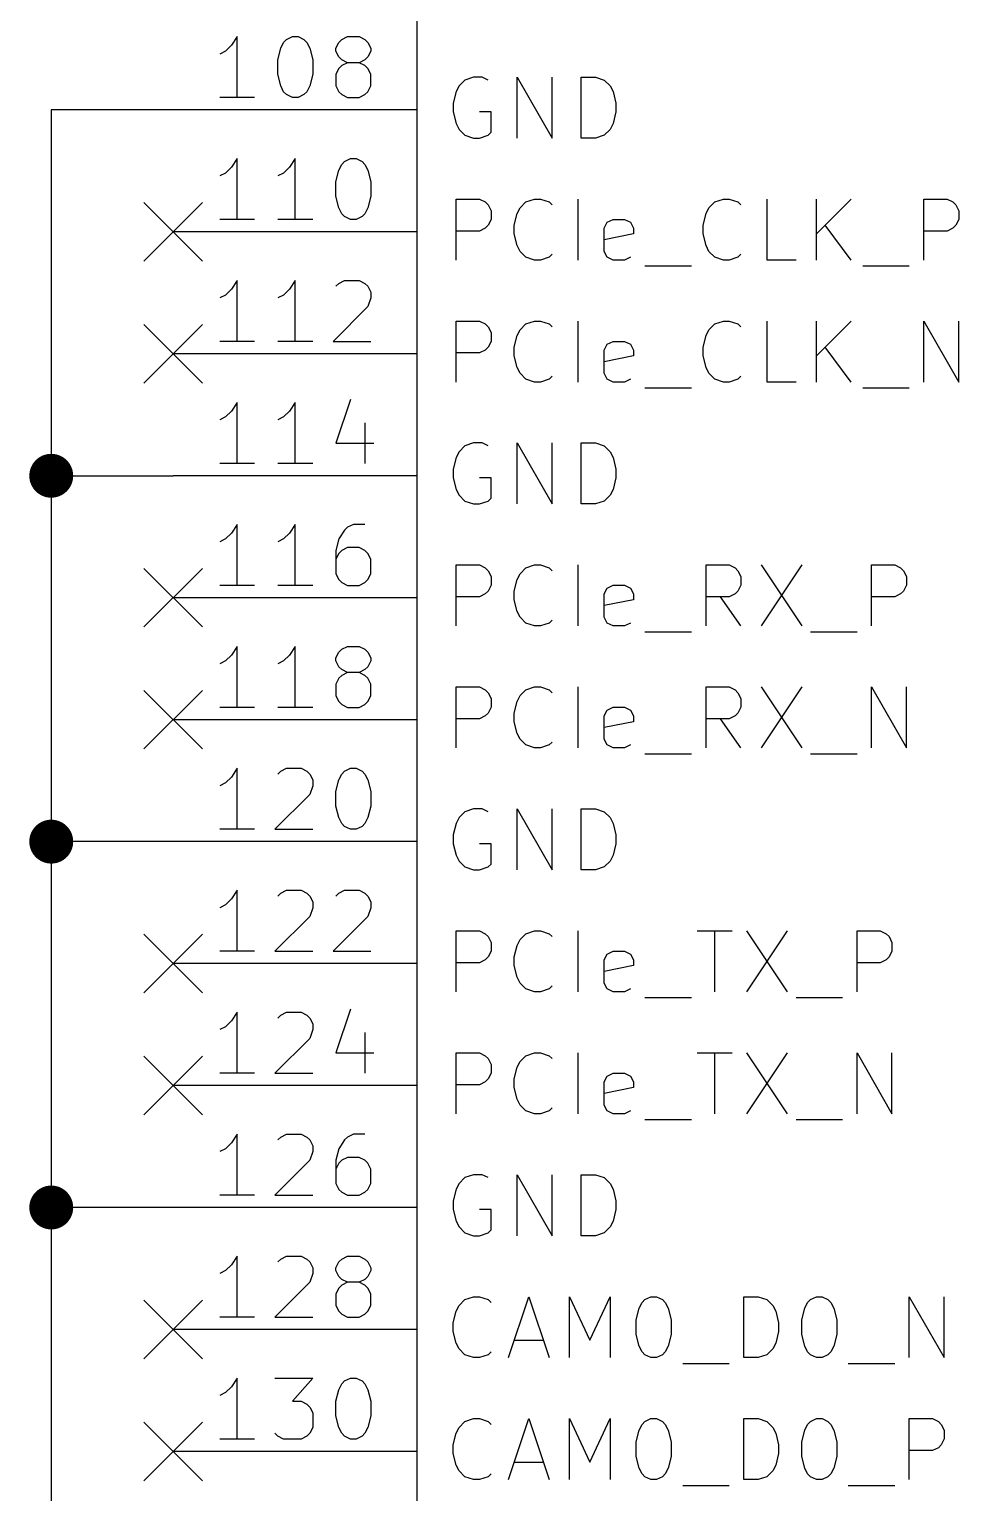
# Model space of a CAD drawing. Extents: x 0.4 to 11.3, y -7.9 to -0.4.
# Drawn here: x 3.382 to 4.144, y -2.984 to -1.784 of the extents above; entities that cross this region are included whole.
import ezdxf

# ---------------------------------------------------------------- set-up
doc = ezdxf.new("R2010")
doc.units = 0
doc.header["$MEASUREMENT"] = 0
for name, color, linetype in [('BLUE2', 5, 'CONTINUOUS'), ('CYAN2', 4, 'CONTINUOUS'), ('GREEN3', 91, 'CONTINUOUS'), ('RED2', 1, 'CONTINUOUS'), ('RED3', 11, 'CONTINUOUS')]:
    doc.layers.add(name, color=color, linetype=linetype)

msp = doc.modelspace()

# ---------------------------------------------------------------- linework, layer by layer
at = {"layer": 'BLUE2', "linetype": 'CONTINUOUS'}
for p, q in [((3.476, -1.926), (3.524, -1.974)), ((3.524, -1.926), (3.476, -1.974)), ((3.476, -2.026), (3.524, -2.074)), ((3.524, -2.026), (3.476, -2.074)), ((3.476, -2.226), (3.524, -2.274)), ((3.524, -2.226), (3.476, -2.274)), ((3.476, -2.326), (3.524, -2.374)), ((3.524, -2.326), (3.476, -2.374)), ((3.476, -2.526), (3.524, -2.574)), ((3.524, -2.526), (3.476, -2.574)), ((3.476, -2.626), (3.524, -2.674)), ((3.524, -2.626), (3.476, -2.674)), ((3.476, -2.826), (3.524, -2.874)), ((3.524, -2.826), (3.476, -2.874)), ((3.476, -2.926), (3.524, -2.974)), ((3.524, -2.926), (3.476, -2.974))]:
    msp.add_line(p, q, dxfattribs=at)
at = {"layer": 'CYAN2', "linetype": 'CONTINUOUS'}
for p, q in [((3.74619, -1.82313), (3.73905, -1.82551)), ((3.75333, -1.82313), (3.74619, -1.82313)), ((3.75809, -1.82551), (3.75333, -1.82313)), ((3.7819, -1.87313), (3.7819, -1.82313)), ((3.7819, -1.82313), (3.81047, -1.87313)), ((3.81047, -1.87313), (3.81047, -1.82313)), ((3.83428, -1.87313), (3.83428, -1.82313)), ((3.83428, -1.82313), (3.84619, -1.82313)), ((3.84619, -1.82313), (3.85333, -1.82551)), ((3.7319, -1.83504), (3.72952, -1.84456)), ((3.73428, -1.83028), (3.7319, -1.83504)), ((3.73905, -1.82551), (3.73428, -1.83028)), ((3.85333, -1.82551), (3.85809, -1.83028)), ((3.85809, -1.83028), (3.86048, -1.83504)), ((3.86048, -1.83504), (3.86285, -1.84456)), ((3.72952, -1.84456), (3.72952, -1.8517)), ((3.86285, -1.84456), (3.86285, -1.8517)), ((3.72952, -1.8517), (3.7319, -1.86122)), ((3.76047, -1.8517), (3.75095, -1.8517)), ((3.76047, -1.86837), (3.76047, -1.8517)), ((3.86285, -1.8517), (3.86048, -1.86122)), ((3.7319, -1.86122), (3.73428, -1.86599)), ((3.73428, -1.86599), (3.73905, -1.87075)), ((3.73905, -1.87075), (3.74619, -1.87313)), ((3.75095, -1.87313), (3.75809, -1.87075)), ((3.75809, -1.87075), (3.76047, -1.86837)), ((3.85333, -1.87075), (3.84619, -1.87313)), ((3.85809, -1.86599), (3.85333, -1.87075)), ((3.86048, -1.86122), (3.85809, -1.86599)), ((3.74619, -1.87313), (3.75095, -1.87313)), ((3.84619, -1.87313), (3.83428, -1.87313)), ((3.7319, -1.97313), (3.7319, -1.92313)), ((3.7319, -1.92313), (3.75095, -1.92313)), ((3.75095, -1.92313), (3.75571, -1.92551)), ((3.75571, -1.92551), (3.75809, -1.92789)), ((3.75809, -1.92789), (3.76047, -1.93265)), ((3.7819, -1.93504), (3.78428, -1.93028)), ((3.78428, -1.93028), (3.78905, -1.92551)), ((3.78905, -1.92551), (3.79619, -1.92313)), ((3.79619, -1.92313), (3.80095, -1.92313)), ((3.80095, -1.92313), (3.80809, -1.92551)), ((3.80809, -1.92551), (3.81047, -1.92789)), ((3.8319, -1.97313), (3.8319, -1.92313)), ((3.93667, -1.93504), (3.93905, -1.93028)), ((3.93905, -1.93028), (3.94381, -1.92551)), ((3.94381, -1.92551), (3.95095, -1.92313)), ((3.95095, -1.92313), (3.95571, -1.92313)), ((3.95571, -1.92313), (3.96286, -1.92551)), ((3.96286, -1.92551), (3.96524, -1.92789)), ((3.98667, -1.97313), (3.98667, -1.92313)), ((4.02714, -1.97313), (4.02714, -1.92313)), ((4.05571, -1.92313), (4.02714, -1.9517)), ((4.11524, -1.97313), (4.11524, -1.92313)), ((4.11524, -1.92313), (4.13428, -1.92313)), ((4.13428, -1.92313), (4.13905, -1.92551)), ((4.13905, -1.92551), (4.14143, -1.92789)), ((4.14143, -1.92789), (4.14381, -1.93265)), ((3.76047, -1.9398), (3.75809, -1.94456)), ((3.76047, -1.93265), (3.76047, -1.9398)), ((3.77952, -1.94456), (3.7819, -1.93504)), ((3.85333, -1.94694), (3.85571, -1.94218)), ((3.85571, -1.94218), (3.86048, -1.9398)), ((3.86048, -1.9398), (3.87, -1.9398)), ((3.87, -1.9398), (3.87476, -1.94218)), ((3.87476, -1.94218), (3.87714, -1.94694)), ((3.93429, -1.94456), (3.93667, -1.93504)), ((4.14381, -1.9398), (4.14143, -1.94456)), ((4.14381, -1.93265), (4.14381, -1.9398)), ((3.75095, -1.94932), (3.7319, -1.94932)), ((3.75571, -1.94694), (3.75095, -1.94932)), ((3.75809, -1.94456), (3.75571, -1.94694)), ((3.77952, -1.9517), (3.77952, -1.94456)), ((3.7819, -1.96122), (3.77952, -1.9517)), ((3.85333, -1.96599), (3.85333, -1.94694)), ((3.87714, -1.9517), (3.85333, -1.95646)), ((3.87714, -1.94694), (3.87714, -1.9517)), ((3.93429, -1.9517), (3.93429, -1.94456)), ((3.93667, -1.96122), (3.93429, -1.9517)), ((4.05571, -1.97313), (4.03429, -1.94456)), ((4.13428, -1.94932), (4.11524, -1.94932)), ((4.13905, -1.94694), (4.13428, -1.94932)), ((4.14143, -1.94456), (4.13905, -1.94694)), ((3.78428, -1.96599), (3.7819, -1.96122)), ((3.78905, -1.97075), (3.78428, -1.96599)), ((3.85571, -1.97075), (3.85333, -1.96599)), ((3.93905, -1.96599), (3.93667, -1.96122)), ((3.94381, -1.97075), (3.93905, -1.96599)), ((3.79619, -1.97313), (3.78905, -1.97075)), ((3.80095, -1.97313), (3.79619, -1.97313)), ((3.80809, -1.97075), (3.80095, -1.97313)), ((3.81047, -1.96837), (3.80809, -1.97075)), ((3.86048, -1.97313), (3.85571, -1.97075)), ((3.87, -1.97313), (3.86048, -1.97313)), ((3.87476, -1.97075), (3.87, -1.97313)), ((3.88667, -1.97789), (3.92476, -1.97789)), ((3.95095, -1.97313), (3.94381, -1.97075)), ((3.95571, -1.97313), (3.95095, -1.97313)), ((3.96286, -1.97075), (3.95571, -1.97313)), ((3.96524, -1.96837), (3.96286, -1.97075)), ((4.01048, -1.97313), (3.98667, -1.97313)), ((4.06524, -1.97789), (4.10333, -1.97789)), ((3.7319, -2.07313), (3.7319, -2.02313)), ((3.7319, -2.02313), (3.75095, -2.02313)), ((3.75095, -2.02313), (3.75571, -2.02551)), ((3.75571, -2.02551), (3.75809, -2.02789)), ((3.75809, -2.02789), (3.76047, -2.03265)), ((3.78428, -2.03028), (3.78905, -2.02551)), ((3.78905, -2.02551), (3.79619, -2.02313)), ((3.79619, -2.02313), (3.80095, -2.02313)), ((3.80095, -2.02313), (3.80809, -2.02551)), ((3.80809, -2.02551), (3.81047, -2.02789)), ((3.8319, -2.07313), (3.8319, -2.02313)), ((3.93905, -2.03028), (3.94381, -2.02551)), ((3.94381, -2.02551), (3.95095, -2.02313)), ((3.95095, -2.02313), (3.95571, -2.02313)), ((3.95571, -2.02313), (3.96286, -2.02551)), ((3.96286, -2.02551), (3.96524, -2.02789)), ((3.98667, -2.07313), (3.98667, -2.02313)), ((4.02714, -2.07313), (4.02714, -2.02313)), ((4.05571, -2.02313), (4.02714, -2.0517)), ((4.11524, -2.07313), (4.11524, -2.02313)), ((4.11524, -2.02313), (4.14381, -2.07313)), ((4.14381, -2.07313), (4.14381, -2.02313)), ((3.76047, -2.0398), (3.75809, -2.04456)), ((3.76047, -2.03265), (3.76047, -2.0398)), ((3.77952, -2.04456), (3.7819, -2.03504)), ((3.7819, -2.03504), (3.78428, -2.03028)), ((3.85571, -2.04218), (3.86048, -2.0398)), ((3.86048, -2.0398), (3.87, -2.0398)), ((3.87, -2.0398), (3.87476, -2.04218)), ((3.93429, -2.04456), (3.93667, -2.03504)), ((3.93667, -2.03504), (3.93905, -2.03028)), ((3.75095, -2.04932), (3.7319, -2.04932)), ((3.75571, -2.04694), (3.75095, -2.04932)), ((3.75809, -2.04456), (3.75571, -2.04694)), ((3.77952, -2.0517), (3.77952, -2.04456)), ((3.7819, -2.06122), (3.77952, -2.0517)), ((3.85333, -2.04694), (3.85571, -2.04218)), ((3.85333, -2.06599), (3.85333, -2.04694)), ((3.87714, -2.0517), (3.85333, -2.05646)), ((3.87476, -2.04218), (3.87714, -2.04694)), ((3.87714, -2.04694), (3.87714, -2.0517)), ((3.93429, -2.0517), (3.93429, -2.04456)), ((3.93667, -2.06122), (3.93429, -2.0517)), ((4.05571, -2.07313), (4.03429, -2.04456)), ((3.78428, -2.06599), (3.7819, -2.06122)), ((3.93905, -2.06599), (3.93667, -2.06122)), ((3.78905, -2.07075), (3.78428, -2.06599)), ((3.79619, -2.07313), (3.78905, -2.07075)), ((3.80095, -2.07313), (3.79619, -2.07313)), ((3.80809, -2.07075), (3.80095, -2.07313)), ((3.81047, -2.06837), (3.80809, -2.07075)), ((3.85571, -2.07075), (3.85333, -2.06599)), ((3.86048, -2.07313), (3.85571, -2.07075)), ((3.87, -2.07313), (3.86048, -2.07313)), ((3.87476, -2.07075), (3.87, -2.07313)), ((3.94381, -2.07075), (3.93905, -2.06599)), ((3.95095, -2.07313), (3.94381, -2.07075)), ((3.95571, -2.07313), (3.95095, -2.07313)), ((3.96286, -2.07075), (3.95571, -2.07313)), ((3.96524, -2.06837), (3.96286, -2.07075)), ((4.01048, -2.07313), (3.98667, -2.07313)), ((3.88667, -2.07789), (3.92476, -2.07789)), ((4.06524, -2.07789), (4.10333, -2.07789)), ((3.74619, -2.12313), (3.73905, -2.12551)), ((3.75333, -2.12313), (3.74619, -2.12313)), ((3.75809, -2.12551), (3.75333, -2.12313)), ((3.7819, -2.17313), (3.7819, -2.12313)), ((3.7819, -2.12313), (3.81047, -2.17313)), ((3.81047, -2.17313), (3.81047, -2.12313)), ((3.83428, -2.17313), (3.83428, -2.12313)), ((3.83428, -2.12313), (3.84619, -2.12313)), ((3.84619, -2.12313), (3.85333, -2.12551)), ((3.7319, -2.13504), (3.72952, -2.14456)), ((3.73428, -2.13028), (3.7319, -2.13504)), ((3.73905, -2.12551), (3.73428, -2.13028)), ((3.85333, -2.12551), (3.85809, -2.13028)), ((3.85809, -2.13028), (3.86048, -2.13504)), ((3.86048, -2.13504), (3.86285, -2.14456)), ((3.72952, -2.14456), (3.72952, -2.1517)), ((3.86285, -2.14456), (3.86285, -2.1517)), ((3.72952, -2.1517), (3.7319, -2.16122)), ((3.76047, -2.1517), (3.75095, -2.1517)), ((3.76047, -2.16837), (3.76047, -2.1517)), ((3.86285, -2.1517), (3.86048, -2.16122)), ((3.7319, -2.16122), (3.73428, -2.16599)), ((3.73428, -2.16599), (3.73905, -2.17075)), ((3.73905, -2.17075), (3.74619, -2.17313)), ((3.75095, -2.17313), (3.75809, -2.17075)), ((3.75809, -2.17075), (3.76047, -2.16837)), ((3.85333, -2.17075), (3.84619, -2.17313)), ((3.85809, -2.16599), (3.85333, -2.17075)), ((3.86048, -2.16122), (3.85809, -2.16599)), ((3.74619, -2.17313), (3.75095, -2.17313)), ((3.84619, -2.17313), (3.83428, -2.17313)), ((3.7319, -2.27313), (3.7319, -2.22313)), ((3.7319, -2.22313), (3.75095, -2.22313)), ((3.75095, -2.22313), (3.75571, -2.22551)), ((3.75571, -2.22551), (3.75809, -2.22789)), ((3.75809, -2.22789), (3.76047, -2.23265)), ((3.7819, -2.23504), (3.78428, -2.23028)), ((3.78428, -2.23028), (3.78905, -2.22551)), ((3.78905, -2.22551), (3.79619, -2.22313)), ((3.79619, -2.22313), (3.80095, -2.22313)), ((3.80095, -2.22313), (3.80809, -2.22551)), ((3.80809, -2.22551), (3.81047, -2.22789)), ((3.8319, -2.27313), (3.8319, -2.22313)), ((3.93667, -2.27313), (3.93667, -2.22313)), ((3.93667, -2.22313), (3.95571, -2.22313)), ((3.95571, -2.22313), (3.96048, -2.22551)), ((3.96048, -2.22551), (3.96286, -2.22789)), ((3.96286, -2.22789), (3.96524, -2.23265)), ((3.98191, -2.22313), (4.01524, -2.27313)), ((4.01524, -2.22313), (3.98191, -2.27313)), ((4.07238, -2.27313), (4.07238, -2.22313)), ((4.07238, -2.22313), (4.09143, -2.22313)), ((4.09143, -2.22313), (4.09619, -2.22551)), ((4.09619, -2.22551), (4.09857, -2.22789)), ((4.09857, -2.22789), (4.10095, -2.23265)), ((3.76047, -2.2398), (3.75809, -2.24456)), ((3.76047, -2.23265), (3.76047, -2.2398)), ((3.77952, -2.24456), (3.7819, -2.23504)), ((3.85333, -2.24694), (3.85571, -2.24218)), ((3.85571, -2.24218), (3.86048, -2.2398)), ((3.86048, -2.2398), (3.87, -2.2398)), ((3.87, -2.2398), (3.87476, -2.24218)), ((3.87476, -2.24218), (3.87714, -2.24694)), ((3.96524, -2.2398), (3.96286, -2.24456)), ((3.96524, -2.23265), (3.96524, -2.2398)), ((4.10095, -2.2398), (4.09857, -2.24456)), ((4.10095, -2.23265), (4.10095, -2.2398)), ((3.75095, -2.24932), (3.7319, -2.24932)), ((3.75571, -2.24694), (3.75095, -2.24932)), ((3.75809, -2.24456), (3.75571, -2.24694)), ((3.77952, -2.2517), (3.77952, -2.24456)), ((3.7819, -2.26122), (3.77952, -2.2517)), ((3.85333, -2.26599), (3.85333, -2.24694)), ((3.87714, -2.2517), (3.85333, -2.25646)), ((3.87714, -2.24694), (3.87714, -2.2517)), ((3.95571, -2.24932), (3.93667, -2.24932)), ((3.96524, -2.27313), (3.94857, -2.24932)), ((3.96048, -2.24694), (3.95571, -2.24932)), ((3.96286, -2.24456), (3.96048, -2.24694)), ((4.09143, -2.24932), (4.07238, -2.24932)), ((4.09619, -2.24694), (4.09143, -2.24932)), ((4.09857, -2.24456), (4.09619, -2.24694)), ((3.78428, -2.26599), (3.7819, -2.26122)), ((3.78905, -2.27075), (3.78428, -2.26599)), ((3.85571, -2.27075), (3.85333, -2.26599)), ((3.79619, -2.27313), (3.78905, -2.27075)), ((3.80095, -2.27313), (3.79619, -2.27313)), ((3.80809, -2.27075), (3.80095, -2.27313)), ((3.81047, -2.26837), (3.80809, -2.27075)), ((3.86048, -2.27313), (3.85571, -2.27075)), ((3.87, -2.27313), (3.86048, -2.27313)), ((3.87476, -2.27075), (3.87, -2.27313)), ((3.88667, -2.27789), (3.92476, -2.27789)), ((4.02238, -2.27789), (4.06048, -2.27789)), ((3.7319, -2.37313), (3.7319, -2.32313)), ((3.7319, -2.32313), (3.75095, -2.32313)), ((3.75095, -2.32313), (3.75571, -2.32551)), ((3.75571, -2.32551), (3.75809, -2.32789)), ((3.75809, -2.32789), (3.76047, -2.33265)), ((3.78428, -2.33028), (3.78905, -2.32551)), ((3.78905, -2.32551), (3.79619, -2.32313)), ((3.79619, -2.32313), (3.80095, -2.32313)), ((3.80095, -2.32313), (3.80809, -2.32551)), ((3.80809, -2.32551), (3.81047, -2.32789)), ((3.8319, -2.37313), (3.8319, -2.32313)), ((3.93667, -2.37313), (3.93667, -2.32313)), ((3.93667, -2.32313), (3.95571, -2.32313)), ((3.95571, -2.32313), (3.96048, -2.32551)), ((3.96048, -2.32551), (3.96286, -2.32789)), ((3.96286, -2.32789), (3.96524, -2.33265)), ((3.98191, -2.32313), (4.01524, -2.37313)), ((4.01524, -2.32313), (3.98191, -2.37313)), ((4.07238, -2.37313), (4.07238, -2.32313)), ((4.07238, -2.32313), (4.10095, -2.37313)), ((4.10095, -2.37313), (4.10095, -2.32313)), ((3.76047, -2.3398), (3.75809, -2.34456)), ((3.76047, -2.33265), (3.76047, -2.3398)), ((3.77952, -2.34456), (3.7819, -2.33504)), ((3.7819, -2.33504), (3.78428, -2.33028)), ((3.85571, -2.34218), (3.86048, -2.3398)), ((3.86048, -2.3398), (3.87, -2.3398)), ((3.87, -2.3398), (3.87476, -2.34218)), ((3.96524, -2.3398), (3.96286, -2.34456)), ((3.96524, -2.33265), (3.96524, -2.3398)), ((3.75095, -2.34932), (3.7319, -2.34932)), ((3.75571, -2.34694), (3.75095, -2.34932)), ((3.75809, -2.34456), (3.75571, -2.34694)), ((3.77952, -2.3517), (3.77952, -2.34456)), ((3.7819, -2.36122), (3.77952, -2.3517)), ((3.85333, -2.34694), (3.85571, -2.34218)), ((3.85333, -2.36599), (3.85333, -2.34694)), ((3.87714, -2.3517), (3.85333, -2.35646)), ((3.87476, -2.34218), (3.87714, -2.34694)), ((3.87714, -2.34694), (3.87714, -2.3517)), ((3.95571, -2.34932), (3.93667, -2.34932)), ((3.96524, -2.37313), (3.94857, -2.34932)), ((3.96048, -2.34694), (3.95571, -2.34932)), ((3.96286, -2.34456), (3.96048, -2.34694)), ((3.78428, -2.36599), (3.7819, -2.36122)), ((3.78905, -2.37075), (3.78428, -2.36599)), ((3.79619, -2.37313), (3.78905, -2.37075)), ((3.80095, -2.37313), (3.79619, -2.37313)), ((3.80809, -2.37075), (3.80095, -2.37313)), ((3.81047, -2.36837), (3.80809, -2.37075)), ((3.85571, -2.37075), (3.85333, -2.36599)), ((3.86048, -2.37313), (3.85571, -2.37075)), ((3.87, -2.37313), (3.86048, -2.37313)), ((3.87476, -2.37075), (3.87, -2.37313)), ((3.88667, -2.37789), (3.92476, -2.37789)), ((4.02238, -2.37789), (4.06048, -2.37789)), ((3.74619, -2.42313), (3.73905, -2.42551)), ((3.75333, -2.42313), (3.74619, -2.42313)), ((3.75809, -2.42551), (3.75333, -2.42313)), ((3.7819, -2.47313), (3.7819, -2.42313)), ((3.7819, -2.42313), (3.81047, -2.47313)), ((3.81047, -2.47313), (3.81047, -2.42313)), ((3.83428, -2.47313), (3.83428, -2.42313)), ((3.83428, -2.42313), (3.84619, -2.42313)), ((3.84619, -2.42313), (3.85333, -2.42551)), ((3.7319, -2.43504), (3.72952, -2.44456)), ((3.73428, -2.43028), (3.7319, -2.43504)), ((3.73905, -2.42551), (3.73428, -2.43028)), ((3.85333, -2.42551), (3.85809, -2.43028)), ((3.85809, -2.43028), (3.86048, -2.43504)), ((3.86048, -2.43504), (3.86285, -2.44456)), ((3.72952, -2.44456), (3.72952, -2.4517)), ((3.86285, -2.44456), (3.86285, -2.4517)), ((3.72952, -2.4517), (3.7319, -2.46122)), ((3.76047, -2.4517), (3.75095, -2.4517)), ((3.76047, -2.46837), (3.76047, -2.4517)), ((3.86285, -2.4517), (3.86048, -2.46122)), ((3.7319, -2.46122), (3.73428, -2.46599)), ((3.73428, -2.46599), (3.73905, -2.47075)), ((3.73905, -2.47075), (3.74619, -2.47313)), ((3.75095, -2.47313), (3.75809, -2.47075)), ((3.75809, -2.47075), (3.76047, -2.46837)), ((3.85333, -2.47075), (3.84619, -2.47313)), ((3.85809, -2.46599), (3.85333, -2.47075)), ((3.86048, -2.46122), (3.85809, -2.46599)), ((3.74619, -2.47313), (3.75095, -2.47313)), ((3.84619, -2.47313), (3.83428, -2.47313)), ((3.7319, -2.57313), (3.7319, -2.52313)), ((3.7319, -2.52313), (3.75095, -2.52313)), ((3.75095, -2.52313), (3.75571, -2.52551)), ((3.75571, -2.52551), (3.75809, -2.52789)), ((3.75809, -2.52789), (3.76047, -2.53265)), ((3.7819, -2.53504), (3.78428, -2.53028)), ((3.78428, -2.53028), (3.78905, -2.52551)), ((3.78905, -2.52551), (3.79619, -2.52313)), ((3.79619, -2.52313), (3.80095, -2.52313)), ((3.80095, -2.52313), (3.80809, -2.52551)), ((3.80809, -2.52551), (3.81047, -2.52789)), ((3.8319, -2.57313), (3.8319, -2.52313)), ((3.92952, -2.52313), (3.95809, -2.52313)), ((3.94381, -2.57313), (3.94381, -2.52313)), ((3.97, -2.52313), (4.00333, -2.57313)), ((4.00333, -2.52313), (3.97, -2.57313)), ((4.06047, -2.57313), (4.06047, -2.52313)), ((4.06047, -2.52313), (4.07952, -2.52313)), ((4.07952, -2.52313), (4.08428, -2.52551)), ((4.08428, -2.52551), (4.08667, -2.52789)), ((4.08667, -2.52789), (4.08904, -2.53265)), ((3.76047, -2.5398), (3.75809, -2.54456)), ((3.76047, -2.53265), (3.76047, -2.5398)), ((3.77952, -2.54456), (3.7819, -2.53504)), ((3.85333, -2.54694), (3.85571, -2.54218)), ((3.85571, -2.54218), (3.86048, -2.5398)), ((3.86048, -2.5398), (3.87, -2.5398)), ((3.87, -2.5398), (3.87476, -2.54218)), ((3.87476, -2.54218), (3.87714, -2.54694)), ((4.08904, -2.5398), (4.08667, -2.54456)), ((4.08904, -2.53265), (4.08904, -2.5398)), ((3.75095, -2.54932), (3.7319, -2.54932)), ((3.75571, -2.54694), (3.75095, -2.54932)), ((3.75809, -2.54456), (3.75571, -2.54694)), ((3.77952, -2.5517), (3.77952, -2.54456)), ((3.7819, -2.56122), (3.77952, -2.5517)), ((3.85333, -2.56599), (3.85333, -2.54694)), ((3.87714, -2.5517), (3.85333, -2.55646)), ((3.87714, -2.54694), (3.87714, -2.5517)), ((4.07952, -2.54932), (4.06047, -2.54932)), ((4.08428, -2.54694), (4.07952, -2.54932)), ((4.08667, -2.54456), (4.08428, -2.54694)), ((3.78428, -2.56599), (3.7819, -2.56122)), ((3.78905, -2.57075), (3.78428, -2.56599)), ((3.85571, -2.57075), (3.85333, -2.56599)), ((3.79619, -2.57313), (3.78905, -2.57075)), ((3.80095, -2.57313), (3.79619, -2.57313)), ((3.80809, -2.57075), (3.80095, -2.57313)), ((3.81047, -2.56837), (3.80809, -2.57075)), ((3.86048, -2.57313), (3.85571, -2.57075)), ((3.87, -2.57313), (3.86048, -2.57313)), ((3.87476, -2.57075), (3.87, -2.57313)), ((3.88667, -2.57789), (3.92476, -2.57789)), ((4.01048, -2.57789), (4.04857, -2.57789)), ((3.7319, -2.67313), (3.7319, -2.62313)), ((3.7319, -2.62313), (3.75095, -2.62313)), ((3.75095, -2.62313), (3.75571, -2.62551)), ((3.75571, -2.62551), (3.75809, -2.62789)), ((3.75809, -2.62789), (3.76047, -2.63265)), ((3.78428, -2.63028), (3.78905, -2.62551)), ((3.78905, -2.62551), (3.79619, -2.62313)), ((3.79619, -2.62313), (3.80095, -2.62313)), ((3.80095, -2.62313), (3.80809, -2.62551)), ((3.80809, -2.62551), (3.81047, -2.62789)), ((3.8319, -2.67313), (3.8319, -2.62313)), ((3.92952, -2.62313), (3.95809, -2.62313)), ((3.94381, -2.67313), (3.94381, -2.62313)), ((3.97, -2.62313), (4.00333, -2.67313)), ((4.00333, -2.62313), (3.97, -2.67313)), ((4.06047, -2.67313), (4.06047, -2.62313)), ((4.06047, -2.62313), (4.08904, -2.67313)), ((4.08904, -2.67313), (4.08904, -2.62313)), ((3.76047, -2.6398), (3.75809, -2.64456)), ((3.76047, -2.63265), (3.76047, -2.6398)), ((3.77952, -2.64456), (3.7819, -2.63504)), ((3.7819, -2.63504), (3.78428, -2.63028)), ((3.85571, -2.64218), (3.86048, -2.6398)), ((3.86048, -2.6398), (3.87, -2.6398)), ((3.87, -2.6398), (3.87476, -2.64218)), ((3.75095, -2.64932), (3.7319, -2.64932)), ((3.75571, -2.64694), (3.75095, -2.64932)), ((3.75809, -2.64456), (3.75571, -2.64694)), ((3.77952, -2.6517), (3.77952, -2.64456)), ((3.7819, -2.66122), (3.77952, -2.6517)), ((3.85333, -2.64694), (3.85571, -2.64218)), ((3.85333, -2.66599), (3.85333, -2.64694)), ((3.87714, -2.6517), (3.85333, -2.65646)), ((3.87476, -2.64218), (3.87714, -2.64694)), ((3.87714, -2.64694), (3.87714, -2.6517)), ((3.78428, -2.66599), (3.7819, -2.66122)), ((3.78905, -2.67075), (3.78428, -2.66599)), ((3.79619, -2.67313), (3.78905, -2.67075)), ((3.80095, -2.67313), (3.79619, -2.67313)), ((3.80809, -2.67075), (3.80095, -2.67313)), ((3.81047, -2.66837), (3.80809, -2.67075)), ((3.85571, -2.67075), (3.85333, -2.66599)), ((3.86048, -2.67313), (3.85571, -2.67075)), ((3.87, -2.67313), (3.86048, -2.67313)), ((3.87476, -2.67075), (3.87, -2.67313)), ((3.88667, -2.67789), (3.92476, -2.67789)), ((4.01048, -2.67789), (4.04857, -2.67789)), ((3.74619, -2.72313), (3.73905, -2.72551)), ((3.75333, -2.72313), (3.74619, -2.72313)), ((3.75809, -2.72551), (3.75333, -2.72313)), ((3.7819, -2.77313), (3.7819, -2.72313)), ((3.7819, -2.72313), (3.81047, -2.77313)), ((3.81047, -2.77313), (3.81047, -2.72313)), ((3.83428, -2.77313), (3.83428, -2.72313)), ((3.83428, -2.72313), (3.84619, -2.72313)), ((3.84619, -2.72313), (3.85333, -2.72551)), ((3.7319, -2.73504), (3.72952, -2.74456)), ((3.73428, -2.73028), (3.7319, -2.73504)), ((3.73905, -2.72551), (3.73428, -2.73028)), ((3.85333, -2.72551), (3.85809, -2.73028)), ((3.85809, -2.73028), (3.86048, -2.73504)), ((3.86048, -2.73504), (3.86285, -2.74456)), ((3.72952, -2.74456), (3.72952, -2.7517)), ((3.86285, -2.74456), (3.86285, -2.7517)), ((3.72952, -2.7517), (3.7319, -2.76122)), ((3.76047, -2.7517), (3.75095, -2.7517)), ((3.76047, -2.76837), (3.76047, -2.7517)), ((3.86285, -2.7517), (3.86048, -2.76122)), ((3.7319, -2.76122), (3.73428, -2.76599)), ((3.73428, -2.76599), (3.73905, -2.77075)), ((3.73905, -2.77075), (3.74619, -2.77313)), ((3.75095, -2.77313), (3.75809, -2.77075)), ((3.75809, -2.77075), (3.76047, -2.76837)), ((3.85333, -2.77075), (3.84619, -2.77313)), ((3.85809, -2.76599), (3.85333, -2.77075)), ((3.86048, -2.76122), (3.85809, -2.76599)), ((3.74619, -2.77313), (3.75095, -2.77313)), ((3.84619, -2.77313), (3.83428, -2.77313)), ((3.7319, -2.83504), (3.73428, -2.83028)), ((3.73428, -2.83028), (3.73905, -2.82551)), ((3.73905, -2.82551), (3.74619, -2.82313)), ((3.74619, -2.82313), (3.75095, -2.82313)), ((3.75095, -2.82313), (3.75809, -2.82551)), ((3.75809, -2.82551), (3.76047, -2.82789)), ((3.77476, -2.87313), (3.79143, -2.82313)), ((3.79143, -2.82313), (3.80809, -2.87313)), ((3.82476, -2.87313), (3.82476, -2.82313)), ((3.82476, -2.82313), (3.84143, -2.85885)), ((3.84143, -2.85885), (3.85809, -2.82313)), ((3.85809, -2.82313), (3.85809, -2.87313)), ((3.8819, -2.83265), (3.88428, -2.82789)), ((3.88428, -2.82789), (3.88667, -2.82551)), ((3.88667, -2.82551), (3.89143, -2.82313)), ((3.89143, -2.82313), (3.89619, -2.82313)), ((3.89619, -2.82313), (3.90095, -2.82551)), ((3.90095, -2.82551), (3.90333, -2.82789)), ((3.90333, -2.82789), (3.90571, -2.83265)), ((3.96761, -2.87313), (3.96761, -2.82313)), ((3.96761, -2.82313), (3.97952, -2.82313)), ((3.97952, -2.82313), (3.98666, -2.82551)), ((3.98666, -2.82551), (3.99143, -2.83028)), ((3.99143, -2.83028), (3.99381, -2.83504)), ((4.01761, -2.83265), (4.02, -2.82789)), ((4.02, -2.82789), (4.02238, -2.82551)), ((4.02238, -2.82551), (4.02714, -2.82313)), ((4.02714, -2.82313), (4.0319, -2.82313)), ((4.0319, -2.82313), (4.03666, -2.82551)), ((4.03666, -2.82551), (4.03904, -2.82789)), ((4.03904, -2.82789), (4.04143, -2.83265)), ((4.10333, -2.87313), (4.10333, -2.82313)), ((4.10333, -2.82313), (4.1319, -2.87313)), ((4.1319, -2.87313), (4.1319, -2.82313)), ((3.72952, -2.84456), (3.7319, -2.83504)), ((3.87952, -2.84218), (3.8819, -2.83265)), ((3.87952, -2.85408), (3.87952, -2.84218)), ((3.90571, -2.83265), (3.90809, -2.84218)), ((3.90809, -2.84218), (3.90809, -2.85408)), ((3.99381, -2.83504), (3.99619, -2.84456)), ((4.01524, -2.84218), (4.01761, -2.83265)), ((4.01524, -2.85408), (4.01524, -2.84218)), ((4.04143, -2.83265), (4.04381, -2.84218)), ((4.04381, -2.84218), (4.04381, -2.85408)), ((3.72952, -2.8517), (3.72952, -2.84456)), ((3.7319, -2.86122), (3.72952, -2.8517)), ((3.8819, -2.86361), (3.87952, -2.85408)), ((3.90809, -2.85408), (3.90571, -2.86361)), ((3.99619, -2.8517), (3.99381, -2.86122)), ((3.99619, -2.84456), (3.99619, -2.8517)), ((4.01761, -2.86361), (4.01524, -2.85408)), ((4.04381, -2.85408), (4.04143, -2.86361)), ((3.73428, -2.86599), (3.7319, -2.86122)), ((3.73905, -2.87075), (3.73428, -2.86599)), ((3.77952, -2.85885), (3.80333, -2.85885)), ((3.88428, -2.86837), (3.8819, -2.86361)), ((3.90571, -2.86361), (3.90333, -2.86837)), ((3.99143, -2.86599), (3.98666, -2.87075)), ((3.99381, -2.86122), (3.99143, -2.86599)), ((4.02, -2.86837), (4.01761, -2.86361)), ((4.04143, -2.86361), (4.03904, -2.86837)), ((3.74619, -2.87313), (3.73905, -2.87075)), ((3.75095, -2.87313), (3.74619, -2.87313)), ((3.75809, -2.87075), (3.75095, -2.87313)), ((3.76047, -2.86837), (3.75809, -2.87075)), ((3.88667, -2.87075), (3.88428, -2.86837)), ((3.89143, -2.87313), (3.88667, -2.87075)), ((3.89619, -2.87313), (3.89143, -2.87313)), ((3.90095, -2.87075), (3.89619, -2.87313)), ((3.90333, -2.86837), (3.90095, -2.87075)), ((3.91762, -2.87789), (3.95571, -2.87789)), ((3.97952, -2.87313), (3.96761, -2.87313)), ((3.98666, -2.87075), (3.97952, -2.87313)), ((4.02238, -2.87075), (4.02, -2.86837)), ((4.02714, -2.87313), (4.02238, -2.87075)), ((4.0319, -2.87313), (4.02714, -2.87313)), ((4.03666, -2.87075), (4.0319, -2.87313)), ((4.03904, -2.86837), (4.03666, -2.87075)), ((4.05333, -2.87789), (4.09143, -2.87789)), ((3.73428, -2.93028), (3.73905, -2.92551)), ((3.73905, -2.92551), (3.74619, -2.92313)), ((3.74619, -2.92313), (3.75095, -2.92313)), ((3.75095, -2.92313), (3.75809, -2.92551)), ((3.75809, -2.92551), (3.76047, -2.92789)), ((3.77476, -2.97313), (3.79143, -2.92313)), ((3.79143, -2.92313), (3.80809, -2.97313)), ((3.82476, -2.97313), (3.82476, -2.92313)), ((3.82476, -2.92313), (3.84143, -2.95885)), ((3.84143, -2.95885), (3.85809, -2.92313)), ((3.85809, -2.92313), (3.85809, -2.97313)), ((3.8819, -2.93265), (3.88428, -2.92789)), ((3.88428, -2.92789), (3.88667, -2.92551)), ((3.88667, -2.92551), (3.89143, -2.92313)), ((3.89143, -2.92313), (3.89619, -2.92313)), ((3.89619, -2.92313), (3.90095, -2.92551)), ((3.90095, -2.92551), (3.90333, -2.92789)), ((3.90333, -2.92789), (3.90571, -2.93265)), ((3.96761, -2.97313), (3.96761, -2.92313)), ((3.96761, -2.92313), (3.97952, -2.92313)), ((3.97952, -2.92313), (3.98666, -2.92551)), ((3.98666, -2.92551), (3.99143, -2.93028)), ((4.01761, -2.93265), (4.02, -2.92789)), ((4.02, -2.92789), (4.02238, -2.92551)), ((4.02238, -2.92551), (4.02714, -2.92313)), ((4.02714, -2.92313), (4.0319, -2.92313)), ((4.0319, -2.92313), (4.03666, -2.92551)), ((4.03666, -2.92551), (4.03904, -2.92789)), ((4.03904, -2.92789), (4.04143, -2.93265)), ((4.10333, -2.97313), (4.10333, -2.92313)), ((4.10333, -2.92313), (4.12237, -2.92313)), ((4.12237, -2.92313), (4.12714, -2.92551)), ((4.12714, -2.92551), (4.12952, -2.92789)), ((4.12952, -2.92789), (4.1319, -2.93265)), ((3.72952, -2.94456), (3.7319, -2.93504)), ((3.7319, -2.93504), (3.73428, -2.93028)), ((3.87952, -2.94218), (3.8819, -2.93265)), ((3.90571, -2.93265), (3.90809, -2.94218)), ((3.99143, -2.93028), (3.99381, -2.93504)), ((3.99381, -2.93504), (3.99619, -2.94456)), ((4.01524, -2.94218), (4.01761, -2.93265)), ((4.04143, -2.93265), (4.04381, -2.94218)), ((4.1319, -2.9398), (4.12952, -2.94456)), ((4.1319, -2.93265), (4.1319, -2.9398)), ((3.72952, -2.9517), (3.72952, -2.94456)), ((3.7319, -2.96122), (3.72952, -2.9517)), ((3.87952, -2.95408), (3.87952, -2.94218)), ((3.90809, -2.94218), (3.90809, -2.95408)), ((3.99619, -2.9517), (3.99381, -2.96122)), ((3.99619, -2.94456), (3.99619, -2.9517)), ((4.01524, -2.95408), (4.01524, -2.94218)), ((4.04381, -2.94218), (4.04381, -2.95408)), ((4.12237, -2.94932), (4.10333, -2.94932)), ((4.12714, -2.94694), (4.12237, -2.94932)), ((4.12952, -2.94456), (4.12714, -2.94694)), ((3.73428, -2.96599), (3.7319, -2.96122)), ((3.77952, -2.95885), (3.80333, -2.95885)), ((3.8819, -2.96361), (3.87952, -2.95408)), ((3.88428, -2.96837), (3.8819, -2.96361)), ((3.90571, -2.96361), (3.90333, -2.96837)), ((3.90809, -2.95408), (3.90571, -2.96361)), ((3.99381, -2.96122), (3.99143, -2.96599)), ((4.01761, -2.96361), (4.01524, -2.95408)), ((4.02, -2.96837), (4.01761, -2.96361)), ((4.04143, -2.96361), (4.03904, -2.96837)), ((4.04381, -2.95408), (4.04143, -2.96361)), ((3.73905, -2.97075), (3.73428, -2.96599)), ((3.74619, -2.97313), (3.73905, -2.97075)), ((3.75095, -2.97313), (3.74619, -2.97313)), ((3.75809, -2.97075), (3.75095, -2.97313)), ((3.76047, -2.96837), (3.75809, -2.97075)), ((3.88667, -2.97075), (3.88428, -2.96837)), ((3.89143, -2.97313), (3.88667, -2.97075)), ((3.89619, -2.97313), (3.89143, -2.97313)), ((3.90095, -2.97075), (3.89619, -2.97313)), ((3.90333, -2.96837), (3.90095, -2.97075)), ((3.97952, -2.97313), (3.96761, -2.97313)), ((3.98666, -2.97075), (3.97952, -2.97313)), ((3.99143, -2.96599), (3.98666, -2.97075)), ((4.02238, -2.97075), (4.02, -2.96837)), ((4.02714, -2.97313), (4.02238, -2.97075)), ((4.0319, -2.97313), (4.02714, -2.97313)), ((4.03666, -2.97075), (4.0319, -2.97313)), ((4.03904, -2.96837), (4.03666, -2.97075)), ((3.91762, -2.97789), (3.95571, -2.97789)), ((4.05333, -2.97789), (4.09143, -2.97789))]:
    msp.add_line(p, q, dxfattribs=at)
at = {"layer": 'GREEN3', "linetype": 'CONTINUOUS'}
for p, q in [((3.5, -1.85), (3.4, -1.85)), ((3.4, -1.85), (3.4, -2.15)), ((3.4, -2.15), (3.5, -2.15)), ((3.4, -2.15), (3.4, -2.45)), ((3.4, -2.45), (3.4, -2.75)), ((3.5, -2.45), (3.4, -2.45)), ((3.4, -2.75), (3.4, -3.05)), ((3.5, -2.75), (3.4, -2.75))]:
    msp.add_line(p, q, dxfattribs=at)
at = {"layer": 'GREEN3', "const_width": 0.018}
for points in [[(3.391, -2.15, 1), (3.409, -2.15, 1)], [(3.391, -2.45, 1), (3.409, -2.45, 1)], [(3.391, -2.75, 1), (3.409, -2.75, 1)]]:
    msp.add_lwpolyline(points, format="xyb", close=True, dxfattribs=at)
at = {"layer": 'RED2', "linetype": 'CONTINUOUS'}
for p, q in [((3.7, -6.55), (3.7, -1.45)), ((3.7, -1.85), (3.5, -1.85)), ((3.7, -1.95), (3.5, -1.95)), ((3.7, -2.05), (3.5, -2.05)), ((3.7, -2.15), (3.5, -2.15)), ((3.7, -2.25), (3.5, -2.25)), ((3.7, -2.35), (3.5, -2.35)), ((3.7, -2.45), (3.5, -2.45)), ((3.7, -2.55), (3.5, -2.55)), ((3.7, -2.65), (3.5, -2.65)), ((3.7, -2.75), (3.5, -2.75)), ((3.7, -2.85), (3.5, -2.85)), ((3.7, -2.95), (3.5, -2.95))]:
    msp.add_line(p, q, dxfattribs=at)
at = {"layer": 'RED3', "linetype": 'CONTINUOUS'}
for p, q in [((3.54762, -1.79702), (3.54286, -1.80178)), ((3.55238, -1.78988), (3.54762, -1.79702)), ((3.55238, -1.83988), (3.55238, -1.78988)), ((3.58572, -1.80893), (3.58809, -1.7994)), ((3.58809, -1.7994), (3.59048, -1.79464)), ((3.59048, -1.79464), (3.59286, -1.79226)), ((3.59286, -1.79226), (3.59762, -1.78988)), ((3.59762, -1.78988), (3.60238, -1.78988)), ((3.60238, -1.78988), (3.60714, -1.79226)), ((3.60714, -1.79226), (3.60952, -1.79464)), ((3.60952, -1.79464), (3.61191, -1.7994)), ((3.61191, -1.7994), (3.61429, -1.80893)), ((3.63333, -1.7994), (3.63571, -1.79464)), ((3.63333, -1.80178), (3.63333, -1.7994)), ((3.63571, -1.79464), (3.63809, -1.79226)), ((3.63809, -1.79226), (3.64286, -1.78988)), ((3.64286, -1.78988), (3.65238, -1.78988)), ((3.65238, -1.78988), (3.65714, -1.79226)), ((3.65714, -1.79226), (3.65952, -1.79464)), ((3.65952, -1.79464), (3.66191, -1.7994)), ((3.66191, -1.7994), (3.66191, -1.80178)), ((3.54286, -1.80178), (3.5381, -1.80417)), ((3.58572, -1.82083), (3.58572, -1.80893)), ((3.61429, -1.80893), (3.61429, -1.82083)), ((3.63571, -1.80655), (3.63333, -1.80178)), ((3.63809, -1.80893), (3.63571, -1.80655)), ((3.64286, -1.81131), (3.63809, -1.80893)), ((3.64286, -1.81131), (3.63809, -1.81369)), ((3.65238, -1.81131), (3.64286, -1.81131)), ((3.65714, -1.80893), (3.65238, -1.81131)), ((3.65714, -1.81369), (3.65238, -1.81131)), ((3.65952, -1.80655), (3.65714, -1.80893)), ((3.66191, -1.80178), (3.65952, -1.80655)), ((3.58809, -1.83035), (3.58572, -1.82083)), ((3.61429, -1.82083), (3.61191, -1.83035)), ((3.63571, -1.81607), (3.63333, -1.82083)), ((3.63333, -1.82083), (3.63333, -1.83035)), ((3.63809, -1.81369), (3.63571, -1.81607)), ((3.65952, -1.81607), (3.65714, -1.81369)), ((3.66191, -1.82083), (3.65952, -1.81607)), ((3.66191, -1.83035), (3.66191, -1.82083)), ((3.59048, -1.83512), (3.58809, -1.83035)), ((3.59286, -1.8375), (3.59048, -1.83512)), ((3.60952, -1.83512), (3.60714, -1.8375)), ((3.61191, -1.83035), (3.60952, -1.83512)), ((3.63333, -1.83035), (3.63571, -1.83512)), ((3.63571, -1.83512), (3.63809, -1.8375)), ((3.65714, -1.8375), (3.65952, -1.83512)), ((3.65952, -1.83512), (3.66191, -1.83035)), ((3.56667, -1.83988), (3.5381, -1.83988)), ((3.59762, -1.83988), (3.59286, -1.8375)), ((3.60238, -1.83988), (3.59762, -1.83988)), ((3.60714, -1.8375), (3.60238, -1.83988)), ((3.63809, -1.8375), (3.64286, -1.83988)), ((3.64286, -1.83988), (3.65238, -1.83988)), ((3.65238, -1.83988), (3.65714, -1.8375)), ((3.55238, -1.88988), (3.54762, -1.89702)), ((3.55238, -1.93988), (3.55238, -1.88988)), ((3.6, -1.88988), (3.59524, -1.89702)), ((3.6, -1.93988), (3.6, -1.88988)), ((3.63571, -1.8994), (3.63809, -1.89464)), ((3.63809, -1.89464), (3.64048, -1.89226)), ((3.64048, -1.89226), (3.64524, -1.88988)), ((3.64524, -1.88988), (3.65, -1.88988)), ((3.65, -1.88988), (3.65476, -1.89226)), ((3.65476, -1.89226), (3.65714, -1.89464)), ((3.65714, -1.89464), (3.65952, -1.8994)), ((3.54286, -1.90178), (3.5381, -1.90417)), ((3.54762, -1.89702), (3.54286, -1.90178)), ((3.59048, -1.90178), (3.58572, -1.90417)), ((3.59524, -1.89702), (3.59048, -1.90178)), ((3.63333, -1.90893), (3.63571, -1.8994)), ((3.65952, -1.8994), (3.66191, -1.90893)), ((3.63333, -1.92083), (3.63333, -1.90893)), ((3.66191, -1.90893), (3.66191, -1.92083)), ((3.63571, -1.93035), (3.63333, -1.92083)), ((3.63809, -1.93512), (3.63571, -1.93035)), ((3.65952, -1.93035), (3.65714, -1.93512)), ((3.66191, -1.92083), (3.65952, -1.93035)), ((3.56667, -1.93988), (3.5381, -1.93988)), ((3.61429, -1.93988), (3.58572, -1.93988)), ((3.64048, -1.9375), (3.63809, -1.93512)), ((3.64524, -1.93988), (3.64048, -1.9375)), ((3.65, -1.93988), (3.64524, -1.93988)), ((3.65476, -1.9375), (3.65, -1.93988)), ((3.65714, -1.93512), (3.65476, -1.9375)), ((3.55238, -1.98988), (3.54762, -1.99702)), ((3.55238, -2.03988), (3.55238, -1.98988)), ((3.6, -1.98988), (3.59524, -1.99702)), ((3.6, -2.03988), (3.6, -1.98988)), ((3.63571, -1.99226), (3.64048, -1.98988)), ((3.64048, -1.98988), (3.65238, -1.98988)), ((3.65238, -1.98988), (3.65714, -1.99226)), ((3.54286, -2.00178), (3.5381, -2.00417)), ((3.54762, -1.99702), (3.54286, -2.00178)), ((3.59048, -2.00178), (3.58572, -2.00417)), ((3.59524, -1.99702), (3.59048, -2.00178)), ((3.63333, -1.99464), (3.63571, -1.99226)), ((3.65714, -1.99226), (3.65952, -1.99464)), ((3.65952, -1.99464), (3.66191, -1.9994)), ((3.66191, -1.9994), (3.66191, -2.00417)), ((3.65952, -2.01131), (3.63095, -2.03988)), ((3.66191, -2.00417), (3.65952, -2.01131)), ((3.56667, -2.03988), (3.5381, -2.03988)), ((3.61429, -2.03988), (3.58572, -2.03988)), ((3.63095, -2.03988), (3.66191, -2.03988)), ((3.64524, -2.0875), (3.63333, -2.12321)), ((3.54762, -2.09702), (3.54286, -2.10178)), ((3.55238, -2.08988), (3.54762, -2.09702)), ((3.55238, -2.13988), (3.55238, -2.08988)), ((3.59524, -2.09702), (3.59048, -2.10178)), ((3.6, -2.08988), (3.59524, -2.09702)), ((3.6, -2.13988), (3.6, -2.08988)), ((3.54286, -2.10178), (3.5381, -2.10417)), ((3.59048, -2.10178), (3.58572, -2.10417)), ((3.65714, -2.10655), (3.65714, -2.13988)), ((3.63333, -2.12321), (3.66428, -2.12321)), ((3.56667, -2.13988), (3.5381, -2.13988)), ((3.61429, -2.13988), (3.58572, -2.13988)), ((3.55238, -2.18988), (3.54762, -2.19702)), ((3.55238, -2.23988), (3.55238, -2.18988)), ((3.6, -2.18988), (3.59524, -2.19702)), ((3.6, -2.23988), (3.6, -2.18988)), ((3.64048, -2.19464), (3.63571, -2.20178)), ((3.64286, -2.19226), (3.64048, -2.19464)), ((3.64762, -2.18988), (3.64286, -2.19226)), ((3.65714, -2.18988), (3.64762, -2.18988)), ((3.54286, -2.20178), (3.5381, -2.20417)), ((3.54762, -2.19702), (3.54286, -2.20178)), ((3.59048, -2.20178), (3.58572, -2.20417)), ((3.59524, -2.19702), (3.59048, -2.20178)), ((3.63571, -2.20178), (3.63333, -2.21131)), ((3.63333, -2.21131), (3.63333, -2.23035)), ((3.63571, -2.21369), (3.63333, -2.21845)), ((3.63809, -2.21131), (3.63571, -2.21369)), ((3.64286, -2.20893), (3.63809, -2.21131)), ((3.65238, -2.20893), (3.64286, -2.20893)), ((3.65714, -2.21131), (3.65238, -2.20893)), ((3.65952, -2.21369), (3.65714, -2.21131)), ((3.66191, -2.21845), (3.65952, -2.21369)), ((3.66191, -2.23035), (3.66191, -2.21845)), ((3.63333, -2.23035), (3.63571, -2.23512)), ((3.65952, -2.23512), (3.66191, -2.23035)), ((3.56667, -2.23988), (3.5381, -2.23988)), ((3.61429, -2.23988), (3.58572, -2.23988)), ((3.63571, -2.23512), (3.63809, -2.2375)), ((3.63809, -2.2375), (3.64286, -2.23988)), ((3.64286, -2.23988), (3.65238, -2.23988)), ((3.65238, -2.23988), (3.65714, -2.2375)), ((3.65714, -2.2375), (3.65952, -2.23512)), ((3.55238, -2.28988), (3.54762, -2.29702)), ((3.55238, -2.33988), (3.55238, -2.28988)), ((3.6, -2.28988), (3.59524, -2.29702)), ((3.6, -2.33988), (3.6, -2.28988)), ((3.63809, -2.29226), (3.64286, -2.28988)), ((3.64286, -2.28988), (3.65238, -2.28988)), ((3.65238, -2.28988), (3.65714, -2.29226)), ((3.54286, -2.30178), (3.5381, -2.30417)), ((3.54762, -2.29702), (3.54286, -2.30178)), ((3.59048, -2.30178), (3.58572, -2.30417)), ((3.59524, -2.29702), (3.59048, -2.30178)), ((3.63333, -2.2994), (3.63571, -2.29464)), ((3.63333, -2.30178), (3.63333, -2.2994)), ((3.63571, -2.30655), (3.63333, -2.30178)), ((3.63571, -2.29464), (3.63809, -2.29226)), ((3.65714, -2.29226), (3.65952, -2.29464)), ((3.65952, -2.29464), (3.66191, -2.2994)), ((3.66191, -2.30178), (3.65952, -2.30655)), ((3.66191, -2.2994), (3.66191, -2.30178)), ((3.63809, -2.30893), (3.63571, -2.30655)), ((3.63809, -2.31369), (3.63571, -2.31607)), ((3.64286, -2.31131), (3.63809, -2.30893)), ((3.64286, -2.31131), (3.63809, -2.31369)), ((3.65238, -2.31131), (3.64286, -2.31131)), ((3.65714, -2.30893), (3.65238, -2.31131)), ((3.65714, -2.31369), (3.65238, -2.31131)), ((3.65952, -2.30655), (3.65714, -2.30893)), ((3.65952, -2.31607), (3.65714, -2.31369)), ((3.63571, -2.31607), (3.63333, -2.32083)), ((3.63333, -2.32083), (3.63333, -2.33035)), ((3.66191, -2.32083), (3.65952, -2.31607)), ((3.66191, -2.33035), (3.66191, -2.32083)), ((3.56667, -2.33988), (3.5381, -2.33988)), ((3.61429, -2.33988), (3.58572, -2.33988)), ((3.63333, -2.33035), (3.63571, -2.33512)), ((3.63571, -2.33512), (3.63809, -2.3375)), ((3.63809, -2.3375), (3.64286, -2.33988)), ((3.64286, -2.33988), (3.65238, -2.33988)), ((3.65238, -2.33988), (3.65714, -2.3375)), ((3.65714, -2.3375), (3.65952, -2.33512)), ((3.65952, -2.33512), (3.66191, -2.33035)), ((3.54762, -2.39702), (3.54286, -2.40178)), ((3.55238, -2.38988), (3.54762, -2.39702)), ((3.55238, -2.43988), (3.55238, -2.38988)), ((3.58572, -2.39464), (3.58809, -2.39226)), ((3.58809, -2.39226), (3.59286, -2.38988)), ((3.59286, -2.38988), (3.60476, -2.38988)), ((3.60476, -2.38988), (3.60952, -2.39226)), ((3.60952, -2.39226), (3.61191, -2.39464)), ((3.61191, -2.39464), (3.61429, -2.3994)), ((3.61429, -2.3994), (3.61429, -2.40417)), ((3.63333, -2.40893), (3.63571, -2.3994)), ((3.63571, -2.3994), (3.63809, -2.39464)), ((3.63809, -2.39464), (3.64048, -2.39226)), ((3.64048, -2.39226), (3.64524, -2.38988)), ((3.64524, -2.38988), (3.65, -2.38988)), ((3.65, -2.38988), (3.65476, -2.39226)), ((3.65476, -2.39226), (3.65714, -2.39464)), ((3.65714, -2.39464), (3.65952, -2.3994)), ((3.65952, -2.3994), (3.66191, -2.40893)), ((3.54286, -2.40178), (3.5381, -2.40417)), ((3.61191, -2.41131), (3.58333, -2.43988)), ((3.61429, -2.40417), (3.61191, -2.41131)), ((3.63333, -2.42083), (3.63333, -2.40893)), ((3.66191, -2.40893), (3.66191, -2.42083)), ((3.63571, -2.43035), (3.63333, -2.42083)), ((3.66191, -2.42083), (3.65952, -2.43035)), ((3.63809, -2.43512), (3.63571, -2.43035)), ((3.64048, -2.4375), (3.63809, -2.43512)), ((3.65714, -2.43512), (3.65476, -2.4375)), ((3.65952, -2.43035), (3.65714, -2.43512)), ((3.56667, -2.43988), (3.5381, -2.43988)), ((3.58333, -2.43988), (3.61429, -2.43988)), ((3.64524, -2.43988), (3.64048, -2.4375)), ((3.65, -2.43988), (3.64524, -2.43988)), ((3.65476, -2.4375), (3.65, -2.43988)), ((3.55238, -2.48988), (3.54762, -2.49702)), ((3.55238, -2.53988), (3.55238, -2.48988)), ((3.58572, -2.49464), (3.58809, -2.49226)), ((3.58809, -2.49226), (3.59286, -2.48988)), ((3.59286, -2.48988), (3.60476, -2.48988)), ((3.60476, -2.48988), (3.60952, -2.49226)), ((3.60952, -2.49226), (3.61191, -2.49464)), ((3.61191, -2.49464), (3.61429, -2.4994)), ((3.63333, -2.49464), (3.63571, -2.49226)), ((3.63571, -2.49226), (3.64048, -2.48988)), ((3.64048, -2.48988), (3.65238, -2.48988)), ((3.65238, -2.48988), (3.65714, -2.49226)), ((3.65714, -2.49226), (3.65952, -2.49464)), ((3.65952, -2.49464), (3.66191, -2.4994)), ((3.54286, -2.50178), (3.5381, -2.50417)), ((3.54762, -2.49702), (3.54286, -2.50178)), ((3.61429, -2.50417), (3.61191, -2.51131)), ((3.61429, -2.4994), (3.61429, -2.50417)), ((3.66191, -2.50417), (3.65952, -2.51131)), ((3.66191, -2.4994), (3.66191, -2.50417)), ((3.61191, -2.51131), (3.58333, -2.53988)), ((3.65952, -2.51131), (3.63095, -2.53988)), ((3.56667, -2.53988), (3.5381, -2.53988)), ((3.58333, -2.53988), (3.61429, -2.53988)), ((3.63095, -2.53988), (3.66191, -2.53988)), ((3.55238, -2.58988), (3.54762, -2.59702)), ((3.55238, -2.63988), (3.55238, -2.58988)), ((3.58809, -2.59226), (3.59286, -2.58988)), ((3.59286, -2.58988), (3.60476, -2.58988)), ((3.60476, -2.58988), (3.60952, -2.59226)), ((3.64524, -2.5875), (3.63333, -2.62321)), ((3.54286, -2.60178), (3.5381, -2.60417)), ((3.54762, -2.59702), (3.54286, -2.60178)), ((3.58572, -2.59464), (3.58809, -2.59226)), ((3.60952, -2.59226), (3.61191, -2.59464)), ((3.61191, -2.59464), (3.61429, -2.5994)), ((3.61429, -2.5994), (3.61429, -2.60417)), ((3.61191, -2.61131), (3.58333, -2.63988)), ((3.61429, -2.60417), (3.61191, -2.61131)), ((3.65714, -2.60655), (3.65714, -2.63988)), ((3.63333, -2.62321), (3.66428, -2.62321)), ((3.56667, -2.63988), (3.5381, -2.63988)), ((3.58333, -2.63988), (3.61429, -2.63988)), ((3.54762, -2.69702), (3.54286, -2.70178)), ((3.55238, -2.68988), (3.54762, -2.69702)), ((3.55238, -2.73988), (3.55238, -2.68988)), ((3.58572, -2.69464), (3.58809, -2.69226)), ((3.58809, -2.69226), (3.59286, -2.68988)), ((3.59286, -2.68988), (3.60476, -2.68988)), ((3.60476, -2.68988), (3.60952, -2.69226)), ((3.60952, -2.69226), (3.61191, -2.69464)), ((3.61191, -2.69464), (3.61429, -2.6994)), ((3.61429, -2.6994), (3.61429, -2.70417)), ((3.64048, -2.69464), (3.63571, -2.70178)), ((3.64286, -2.69226), (3.64048, -2.69464)), ((3.64762, -2.68988), (3.64286, -2.69226)), ((3.65714, -2.68988), (3.64762, -2.68988)), ((3.54286, -2.70178), (3.5381, -2.70417)), ((3.61191, -2.71131), (3.58333, -2.73988)), ((3.61429, -2.70417), (3.61191, -2.71131)), ((3.63571, -2.70178), (3.63333, -2.71131)), ((3.63333, -2.71131), (3.63333, -2.73035)), ((3.63809, -2.71131), (3.63571, -2.71369)), ((3.64286, -2.70893), (3.63809, -2.71131)), ((3.65238, -2.70893), (3.64286, -2.70893)), ((3.65714, -2.71131), (3.65238, -2.70893)), ((3.65952, -2.71369), (3.65714, -2.71131)), ((3.63571, -2.71369), (3.63333, -2.71845)), ((3.66191, -2.71845), (3.65952, -2.71369)), ((3.66191, -2.73035), (3.66191, -2.71845)), ((3.63333, -2.73035), (3.63571, -2.73512)), ((3.63571, -2.73512), (3.63809, -2.7375)), ((3.65714, -2.7375), (3.65952, -2.73512)), ((3.65952, -2.73512), (3.66191, -2.73035)), ((3.56667, -2.73988), (3.5381, -2.73988)), ((3.58333, -2.73988), (3.61429, -2.73988)), ((3.63809, -2.7375), (3.64286, -2.73988)), ((3.64286, -2.73988), (3.65238, -2.73988)), ((3.65238, -2.73988), (3.65714, -2.7375)), ((3.55238, -2.78988), (3.54762, -2.79702)), ((3.55238, -2.83988), (3.55238, -2.78988)), ((3.58572, -2.79464), (3.58809, -2.79226)), ((3.58809, -2.79226), (3.59286, -2.78988)), ((3.59286, -2.78988), (3.60476, -2.78988)), ((3.60476, -2.78988), (3.60952, -2.79226)), ((3.60952, -2.79226), (3.61191, -2.79464)), ((3.61191, -2.79464), (3.61429, -2.7994)), ((3.63333, -2.7994), (3.63571, -2.79464)), ((3.63571, -2.79464), (3.63809, -2.79226)), ((3.63809, -2.79226), (3.64286, -2.78988)), ((3.64286, -2.78988), (3.65238, -2.78988)), ((3.65238, -2.78988), (3.65714, -2.79226)), ((3.65714, -2.79226), (3.65952, -2.79464)), ((3.65952, -2.79464), (3.66191, -2.7994)), ((3.54286, -2.80178), (3.5381, -2.80417)), ((3.54762, -2.79702), (3.54286, -2.80178)), ((3.61429, -2.80417), (3.61191, -2.81131)), ((3.61429, -2.7994), (3.61429, -2.80417)), ((3.63333, -2.80178), (3.63333, -2.7994)), ((3.63571, -2.80655), (3.63333, -2.80178)), ((3.63809, -2.80893), (3.63571, -2.80655)), ((3.65952, -2.80655), (3.65714, -2.80893)), ((3.66191, -2.80178), (3.65952, -2.80655)), ((3.66191, -2.7994), (3.66191, -2.80178)), ((3.61191, -2.81131), (3.58333, -2.83988)), ((3.63571, -2.81607), (3.63333, -2.82083)), ((3.63809, -2.81369), (3.63571, -2.81607)), ((3.64286, -2.81131), (3.63809, -2.80893)), ((3.64286, -2.81131), (3.63809, -2.81369)), ((3.65238, -2.81131), (3.64286, -2.81131)), ((3.65714, -2.80893), (3.65238, -2.81131)), ((3.65714, -2.81369), (3.65238, -2.81131)), ((3.65952, -2.81607), (3.65714, -2.81369)), ((3.66191, -2.82083), (3.65952, -2.81607)), ((3.63333, -2.82083), (3.63333, -2.83035)), ((3.63333, -2.83035), (3.63571, -2.83512)), ((3.65952, -2.83512), (3.66191, -2.83035)), ((3.66191, -2.83035), (3.66191, -2.82083)), ((3.56667, -2.83988), (3.5381, -2.83988)), ((3.58333, -2.83988), (3.61429, -2.83988)), ((3.63571, -2.83512), (3.63809, -2.8375)), ((3.63809, -2.8375), (3.64286, -2.83988)), ((3.64286, -2.83988), (3.65238, -2.83988)), ((3.65238, -2.83988), (3.65714, -2.8375)), ((3.65714, -2.8375), (3.65952, -2.83512)), ((3.55238, -2.88988), (3.54762, -2.89702)), ((3.55238, -2.93988), (3.55238, -2.88988)), ((3.58333, -2.88988), (3.61429, -2.88988)), ((3.61429, -2.88988), (3.59762, -2.90893)), ((3.64048, -2.89226), (3.64524, -2.88988)), ((3.64524, -2.88988), (3.65, -2.88988)), ((3.65, -2.88988), (3.65476, -2.89226)), ((3.54286, -2.90178), (3.5381, -2.90417)), ((3.54762, -2.89702), (3.54286, -2.90178)), ((3.63333, -2.90893), (3.63571, -2.8994)), ((3.63571, -2.8994), (3.63809, -2.89464)), ((3.63809, -2.89464), (3.64048, -2.89226)), ((3.65476, -2.89226), (3.65714, -2.89464)), ((3.65714, -2.89464), (3.65952, -2.8994)), ((3.65952, -2.8994), (3.66191, -2.90893)), ((3.59762, -2.90893), (3.60476, -2.90893)), ((3.60476, -2.90893), (3.60952, -2.91131)), ((3.60952, -2.91131), (3.61191, -2.91369)), ((3.61191, -2.91369), (3.61429, -2.91845)), ((3.63333, -2.92083), (3.63333, -2.90893)), ((3.66191, -2.90893), (3.66191, -2.92083)), ((3.61429, -2.91845), (3.61429, -2.93035)), ((3.63571, -2.93035), (3.63333, -2.92083)), ((3.66191, -2.92083), (3.65952, -2.93035)), ((3.56667, -2.93988), (3.5381, -2.93988)), ((3.58572, -2.9375), (3.58333, -2.93512)), ((3.59048, -2.93988), (3.58572, -2.9375)), ((3.60476, -2.93988), (3.59048, -2.93988)), ((3.60952, -2.9375), (3.60476, -2.93988)), ((3.61191, -2.93512), (3.60952, -2.9375)), ((3.61429, -2.93035), (3.61191, -2.93512)), ((3.63809, -2.93512), (3.63571, -2.93035)), ((3.64048, -2.9375), (3.63809, -2.93512)), ((3.64524, -2.93988), (3.64048, -2.9375)), ((3.65, -2.93988), (3.64524, -2.93988)), ((3.65476, -2.9375), (3.65, -2.93988)), ((3.65714, -2.93512), (3.65476, -2.9375)), ((3.65952, -2.93035), (3.65714, -2.93512))]:
    msp.add_line(p, q, dxfattribs=at)

doc.saveas('drawing.dxf')
